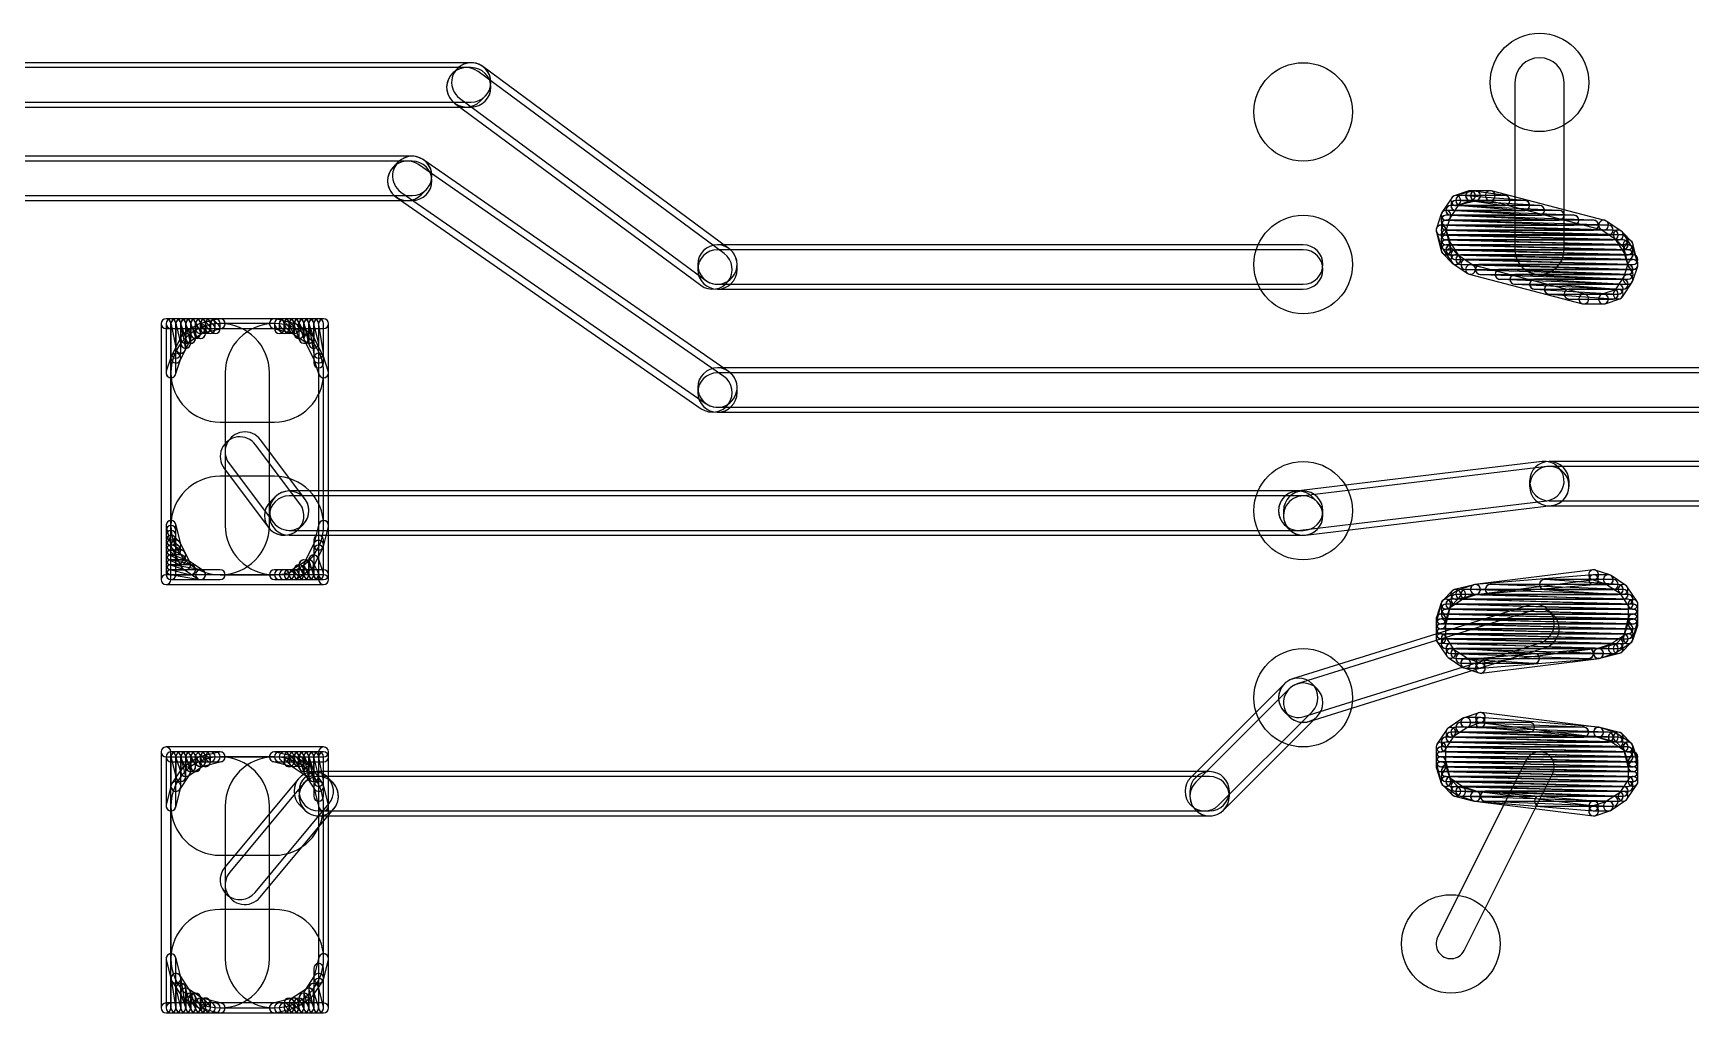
# Model space of a CAD drawing. Extents: x 2.7 to 76.1, y 3.1 to 47.6.
# Drawn here: x 18.06 to 26.61, y 31.92 to 36.97 of the extents above; entities that cross this region are included whole.
import ezdxf

# ---------------------------------------------------------------- set-up
doc = ezdxf.new("R2010")
doc.units = 0

msp = doc.modelspace()

# ---------------------------------------------------------------- linework, layer by layer
for points in [[(20.32, 36.8205), (14.605, 36.8205, 1), (14.605, 36.61725), (20.32, 36.61725, 1)], [(14.605, 36.59185), (20.32, 36.59185, 1), (20.32, 36.7951), (14.605, 36.7951, 1)], [(20.234145, 36.61178), (21.504145, 35.67198, 1), (21.62505, 35.835365), (20.35505, 36.775165, 1)], [(20.24814, 36.79073), (20.22274, 36.76533, 1), (20.366455, 36.621615), (20.391855, 36.647015, 1)], [(21.65045, 35.860765), (20.38045, 36.800565, 1), (20.259545, 36.63718), (21.529545, 35.69738, 1)], [(25.958825, 35.855275), (25.958825, 36.718875, 1), (25.704775, 36.718875), (25.704775, 35.855275, 1)], [(20.0152, 36.3379), (15.0876, 36.3379, 1), (15.0876, 36.13465), (20.0152, 36.13465, 1)], [(15.0876, 36.10925), (20.0152, 36.10925, 1), (20.0152, 36.3125), (15.0876, 36.3125, 1)], [(19.93188, 36.127365), (21.50668, 35.035165, 1), (21.622515, 35.20218), (20.047715, 36.29438, 1)], [(19.94334, 36.30813), (19.91794, 36.28273, 1), (20.061655, 36.139015), (20.087055, 36.164415, 1)], [(21.647915, 35.22758), (20.073115, 36.31978, 1), (19.95728, 36.152765), (21.53208, 35.060565, 1)], [(25.378845, 36.123375), (25.328045, 36.047175, 1), (25.37035, 36.01897), (25.42115, 36.09517, 1)], [(25.378845, 36.123375), (25.328045, 36.047175, 1), (25.37035, 36.01897), (25.42115, 36.09517, 1)], [(25.468155, 36.158795), (25.391955, 36.133395, 1), (25.40804, 36.08515), (25.48424, 36.11055, 1)], [(25.49543, 36.15934), (25.39383, 36.13394, 1), (25.406165, 36.084605), (25.507765, 36.110005, 1)], [(25.83329, 36.083855), (25.40149, 36.109255, 1), (25.398505, 36.05849), (25.830305, 36.03309, 1)], [(25.4, 36.05845), (25.7556, 36.05845, 1), (25.7556, 36.1093), (25.4, 36.1093, 1)], [(25.75755, 36.109225), (25.42735, 36.134625, 1), (25.423445, 36.08392), (25.753645, 36.05852, 1)], [(25.4254, 36.08385), (25.654, 36.08385, 1), (25.654, 36.1347), (25.4254, 36.1347, 1)], [(25.657595, 36.13444), (25.479795, 36.15984, 1), (25.4726, 36.109505), (25.6504, 36.084105, 1)], [(25.4762, 36.10925), (25.5016, 36.10925, 1), (25.5016, 36.1601), (25.4762, 36.1601, 1)], [(25.5778, 36.1601), (25.4762, 36.1601, 1), (25.4762, 36.10925), (25.5778, 36.10925, 1)], [(25.5778, 36.1601), (25.5016, 36.1601, 1), (25.5016, 36.10925), (25.5778, 36.10925, 1)], [(26.168415, 36.006875), (25.584215, 36.159275, 1), (25.57138, 36.11007), (26.15558, 35.95767, 1)], [(26.168415, 36.006875), (25.584215, 36.159275, 1), (25.57138, 36.11007), (26.15558, 35.95767, 1)], [(25.325075, 36.041115), (25.299675, 35.964915, 1), (25.34792, 35.94883), (25.37332, 36.02503, 1)], [(25.325075, 36.041115), (25.299675, 35.964915, 1), (25.34792, 35.94883), (25.37332, 36.02503, 1)], [(26.010575, 36.03308), (25.350175, 36.05848, 1), (25.34822, 36.007665), (26.00862, 35.982265, 1)], [(26.112045, 36.007685), (25.350045, 36.033085, 1), (25.34835, 35.98226), (26.11035, 35.95686, 1)], [(25.3492, 36.00765), (25.9334, 36.00765, 1), (25.9334, 36.0585), (25.3492, 36.0585, 1)], [(25.3492, 35.98225), (26.0096, 35.98225, 1), (26.0096, 36.0331), (25.3492, 36.0331, 1)], [(25.93455, 36.05847), (25.37575, 36.08387, 1), (25.373445, 36.033075), (25.932245, 36.007675, 1)], [(25.3746, 36.03305), (25.8318, 36.03305, 1), (25.8318, 36.0839), (25.3746, 36.0839, 1)], [(25.299675, 35.94883), (25.325075, 35.87263, 1), (25.37332, 35.888715), (25.34792, 35.964915, 1)], [(25.29913, 35.950705), (25.32453, 35.849105, 1), (25.373865, 35.86144), (25.348465, 35.96304, 1)], [(26.264305, 35.93149), (25.349905, 35.95689, 1), (25.34849, 35.906055), (26.26289, 35.880655, 1)], [(26.264305, 35.90609), (25.349905, 35.93149, 1), (25.34849, 35.880655), (26.26289, 35.855255, 1)], [(26.18817, 35.982285), (25.34997, 36.007685, 1), (25.348425, 35.95686), (26.186625, 35.93146, 1)], [(26.213545, 35.956885), (25.349945, 35.982285, 1), (25.34845, 35.93146), (26.21205, 35.90606, 1)], [(25.3492, 35.95685), (26.1112, 35.95685, 1), (26.1112, 36.0077), (25.3492, 36.0077, 1)], [(25.3492, 35.93145), (26.1874, 35.93145, 1), (26.1874, 35.9823), (25.3492, 35.9823, 1)], [(25.3492, 35.90605), (26.2128, 35.90605, 1), (26.2128, 35.9569), (25.3492, 35.9569, 1)], [(25.3492, 35.88065), (26.2636, 35.88065, 1), (26.2636, 35.9315), (25.3492, 35.9315, 1)], [(26.2523, 35.952625), (26.1761, 36.003425, 1), (26.147895, 35.96112), (26.224095, 35.91032, 1)], [(26.2523, 35.952625), (26.1761, 36.003425, 1), (26.147895, 35.96112), (26.224095, 35.91032, 1)], [(26.306975, 35.89865), (26.256175, 35.94945, 1), (26.22022, 35.913495), (26.27102, 35.862695, 1)], [(26.31015, 35.869375), (26.25935, 35.945575, 1), (26.217045, 35.91737), (26.267845, 35.84117, 1)], [(24.6126, 35.8807), (21.59, 35.8807, 1), (21.59, 35.67745), (24.6126, 35.67745, 1)], [(21.488375, 35.779075), (21.488375, 35.753675, 1), (21.691625, 35.753675), (21.691625, 35.779075, 1)], [(21.59, 35.65205), (24.6126, 35.65205, 1), (24.6126, 35.8553), (21.59, 35.8553, 1)], [(26.289685, 35.88069), (25.349885, 35.90609, 1), (25.34851, 35.855255), (26.28831, 35.829855, 1)], [(25.33122, 35.837295), (25.38202, 35.786495, 1), (25.417975, 35.82245), (25.367175, 35.87325, 1)], [(25.3492, 35.85525), (26.2636, 35.85525, 1), (26.2636, 35.9061), (25.3492, 35.9061, 1)], [(25.328045, 35.86657), (25.378845, 35.79037, 1), (25.42115, 35.818575), (25.37035, 35.894775, 1)], [(26.289, 35.8807), (25.3492, 35.8807, 1), (25.3492, 35.82985), (26.289, 35.82985, 1)], [(25.3492, 35.82985), (26.289, 35.82985, 1), (26.289, 35.8807), (25.3492, 35.8807, 1)], [(26.289705, 35.85529), (25.375305, 35.88069, 1), (25.37389, 35.829855), (26.28829, 35.804455, 1)], [(25.3746, 35.82985), (26.289, 35.82985, 1), (26.289, 35.8807), (25.3746, 35.8807, 1)], [(26.315105, 35.82989), (25.400705, 35.85529, 1), (25.39929, 35.804455), (26.31369, 35.779055, 1)], [(25.4, 35.80445), (26.289, 35.80445, 1), (26.289, 35.8553), (25.4, 35.8553, 1)], [(26.33852, 35.787115), (26.31312, 35.863315, 1), (26.264875, 35.84723), (26.290275, 35.77103, 1)], [(26.339065, 35.78524), (26.313665, 35.88684, 1), (26.26433, 35.874505), (26.28973, 35.772905, 1)], [(25.385895, 35.78332), (25.462095, 35.73252, 1), (25.4903, 35.774825), (25.4141, 35.825625, 1)], [(25.385895, 35.78332), (25.462095, 35.73252, 1), (25.4903, 35.774825), (25.4141, 35.825625, 1)], [(25.4254, 35.77905), (26.3144, 35.77905, 1), (26.3144, 35.8299), (25.4254, 35.8299, 1)], [(26.315125, 35.804485), (25.426125, 35.829885, 1), (25.42467, 35.77906), (26.31367, 35.75366, 1)], [(26.28977, 35.779085), (25.45157, 35.804485, 1), (25.450025, 35.75366), (26.288225, 35.72826, 1)], [(25.4508, 35.75365), (26.3144, 35.75365, 1), (26.3144, 35.8045), (25.4508, 35.8045, 1)], [(25.46978, 35.72907), (26.05398, 35.57667, 1), (26.066815, 35.625875), (25.482615, 35.778275, 1)], [(25.46978, 35.72907), (26.05398, 35.57667, 1), (26.066815, 35.625875), (25.482615, 35.778275, 1)], [(26.289845, 35.753685), (25.527845, 35.779085, 1), (25.52615, 35.72826), (26.28815, 35.70286, 1)], [(25.527, 35.72825), (26.289, 35.72825, 1), (26.289, 35.7791), (25.527, 35.7791, 1)], [(26.289975, 35.72828), (25.629575, 35.75368, 1), (25.62762, 35.702865), (26.28802, 35.677465, 1)], [(25.6286, 35.70285), (26.289, 35.70285, 1), (26.289, 35.7537), (25.6286, 35.7537, 1)], [(26.31312, 35.69483), (26.33852, 35.77103, 1), (26.290275, 35.787115), (26.264875, 35.710915, 1)], [(26.31312, 35.69483), (26.33852, 35.77103, 1), (26.290275, 35.787115), (26.264875, 35.710915, 1)], [(26.26475, 35.70287), (25.70595, 35.72827, 1), (25.703645, 35.677475), (26.262445, 35.652075, 1)], [(25.7048, 35.67745), (26.289, 35.67745, 1), (26.289, 35.7283), (25.7048, 35.7283, 1)], [(26.23969, 35.677455), (25.80789, 35.702855, 1), (25.804905, 35.65209), (26.236705, 35.62669, 1)], [(25.8064, 35.65205), (26.2636, 35.65205, 1), (26.2636, 35.7029), (25.8064, 35.7029, 1)], [(26.21475, 35.652025), (25.88455, 35.677425, 1), (25.880645, 35.62672), (26.210845, 35.60132, 1)], [(25.8826, 35.62665), (26.2382, 35.62665, 1), (26.2382, 35.6775), (25.8826, 35.6775, 1)], [(26.25935, 35.61257), (26.31015, 35.68877, 1), (26.267845, 35.716975), (26.217045, 35.640775, 1)], [(26.25935, 35.61257), (26.31015, 35.68877, 1), (26.267845, 35.716975), (26.217045, 35.640775, 1)], [(25.9842, 35.60125), (26.2128, 35.60125, 1), (26.2128, 35.6521), (25.9842, 35.6521, 1)], [(26.0604, 35.57585), (26.162, 35.57585, 1), (26.162, 35.6267), (26.0604, 35.6267, 1)], [(26.0604, 35.57585), (26.162, 35.57585, 1), (26.162, 35.6267), (26.0604, 35.6267, 1)], [(26.17004, 35.57715), (26.24624, 35.60255, 1), (26.230155, 35.650795), (26.153955, 35.625395, 1)], [(26.17004, 35.57715), (26.24624, 35.60255, 1), (26.230155, 35.650795), (26.153955, 35.625395, 1)], [(19.558, 35.4997), (18.7452, 35.4997, 1), (18.7452, 35.44885), (19.558, 35.44885, 1)], [(18.719775, 35.474275), (18.719775, 34.153475, 1), (18.770625, 34.153475), (18.770625, 35.474275, 1)], [(19.0246, 35.4997), (18.7706, 35.4997, 1), (18.7706, 35.44885), (19.0246, 35.44885, 1)], [(18.745175, 35.474275), (18.745175, 35.220275, 1), (18.796025, 35.220275), (18.796025, 35.474275, 1)], [(18.771065, 35.469285), (18.796465, 35.342285, 1), (18.84633, 35.35226), (18.82093, 35.47926, 1)], [(18.821425, 35.321875), (18.821425, 35.474275, 1), (18.770575, 35.474275), (18.770575, 35.321875, 1)], [(18.79673, 35.468105), (18.82213, 35.366505, 1), (18.871465, 35.37884), (18.846065, 35.48044, 1)], [(18.846825, 35.347275), (18.846825, 35.474275, 1), (18.795975, 35.474275), (18.795975, 35.347275, 1)], [(18.822675, 35.46623), (18.848075, 35.39003, 1), (18.89632, 35.406115), (18.87092, 35.482315, 1)], [(18.872225, 35.372675), (18.872225, 35.474275, 1), (18.821375, 35.474275), (18.821375, 35.372675, 1)], [(18.849455, 35.4629), (18.874855, 35.4121, 1), (18.92034, 35.434845), (18.89494, 35.485645, 1)], [(18.897625, 35.398075), (18.897625, 35.474275, 1), (18.846775, 35.474275), (18.846775, 35.398075, 1)], [(18.874855, 35.4629), (18.900255, 35.4121, 1), (18.94574, 35.434845), (18.92034, 35.485645, 1)], [(18.923025, 35.423475), (18.923025, 35.474275, 1), (18.872175, 35.474275), (18.872175, 35.423475, 1)], [(18.929165, 35.424205), (19.030765, 35.449605, 1), (19.01843, 35.49894), (18.91683, 35.47354, 1)], [(18.90502, 35.456295), (18.93042, 35.430895, 1), (18.966375, 35.46685), (18.940975, 35.49225, 1)], [(18.948425, 35.423475), (18.948425, 35.474275, 1), (18.897575, 35.474275), (18.897575, 35.423475, 1)], [(18.93042, 35.456295), (18.95582, 35.430895, 1), (18.991775, 35.46685), (18.966375, 35.49225, 1)], [(18.973825, 35.448875), (18.973825, 35.474275, 1), (18.922975, 35.474275), (18.922975, 35.448875, 1)], [(18.95582, 35.456295), (18.98122, 35.430895, 1), (19.017175, 35.46685), (18.991775, 35.49225, 1)], [(18.999225, 35.448875), (18.999225, 35.474275, 1), (18.948375, 35.474275), (18.948375, 35.448875, 1)], [(19.024625, 35.448875), (19.024625, 35.474275, 1), (18.973775, 35.474275), (18.973775, 35.448875, 1)], [(18.973775, 35.474275), (18.973775, 35.448875, 1), (19.024625, 35.448875), (19.024625, 35.474275, 1)], [(19.024625, 35.448875), (19.024625, 35.474275, 1), (18.973775, 35.474275), (18.973775, 35.448875, 1)], [(19.29783, 35.449605), (19.39943, 35.424205, 1), (19.411765, 35.47354), (19.310165, 35.49894, 1)], [(19.558, 35.4997), (19.304, 35.4997, 1), (19.304, 35.44885), (19.558, 35.44885, 1)], [(19.31142, 35.456295), (19.33682, 35.430895, 1), (19.372775, 35.46685), (19.347375, 35.49225, 1)], [(19.354825, 35.448875), (19.354825, 35.474275, 1), (19.303975, 35.474275), (19.303975, 35.448875, 1)], [(19.33682, 35.456295), (19.36222, 35.430895, 1), (19.398175, 35.46685), (19.372775, 35.49225, 1)], [(19.380225, 35.448875), (19.380225, 35.474275, 1), (19.329375, 35.474275), (19.329375, 35.448875, 1)], [(19.36222, 35.456295), (19.38762, 35.430895, 1), (19.423575, 35.46685), (19.398175, 35.49225, 1)], [(19.405625, 35.448875), (19.405625, 35.474275, 1), (19.354775, 35.474275), (19.354775, 35.448875, 1)], [(19.382855, 35.4629), (19.408255, 35.4121, 1), (19.45374, 35.434845), (19.42834, 35.485645, 1)], [(19.431025, 35.448875), (19.431025, 35.474275, 1), (19.380175, 35.474275), (19.380175, 35.448875, 1)], [(19.406875, 35.46623), (19.432275, 35.39003, 1), (19.48052, 35.406115), (19.45512, 35.482315, 1)], [(19.456425, 35.423475), (19.456425, 35.474275, 1), (19.405575, 35.474275), (19.405575, 35.423475, 1)], [(19.432275, 35.46623), (19.457675, 35.39003, 1), (19.50592, 35.406115), (19.48052, 35.482315, 1)], [(19.481825, 35.398075), (19.481825, 35.474275, 1), (19.430975, 35.474275), (19.430975, 35.398075, 1)], [(19.45713, 35.468105), (19.48253, 35.366505, 1), (19.531865, 35.37884), (19.506465, 35.48044, 1)], [(19.507225, 35.398075), (19.507225, 35.474275, 1), (19.456375, 35.474275), (19.456375, 35.398075, 1)], [(19.48212, 35.470095), (19.50752, 35.317695, 1), (19.557675, 35.32605), (19.532275, 35.47845, 1)], [(19.532625, 35.372675), (19.532625, 35.474275, 1), (19.481775, 35.474275), (19.481775, 35.372675, 1)], [(19.558025, 35.321875), (19.558025, 35.474275, 1), (19.507175, 35.474275), (19.507175, 35.321875, 1)], [(19.507175, 35.474275), (19.507175, 35.271075, 1), (19.558025, 35.271075), (19.558025, 35.474275, 1)], [(19.558025, 35.271075), (19.558025, 35.474275, 1), (19.507175, 35.474275), (19.507175, 35.271075, 1)], [(19.583425, 35.220275), (19.583425, 35.474275, 1), (19.532575, 35.474275), (19.532575, 35.220275, 1)], [(19.583425, 34.153475), (19.583425, 35.474275, 1), (19.532575, 35.474275), (19.532575, 34.153475, 1)], [(18.81874, 35.2851), (18.86954, 35.3867, 1), (18.824055, 35.409445), (18.773255, 35.307845, 1)], [(19.304, 35.4743), (19.0246, 35.4743, 1), (19.0246, 34.96625), (19.304, 34.96625, 1)], [(18.770575, 35.220275), (18.770575, 34.432875, 1), (19.278625, 34.432875), (19.278625, 35.220275, 1)], [(18.8609, 35.37692), (18.9371, 35.42772, 1), (18.908895, 35.470025), (18.832695, 35.419225, 1)], [(19.558025, 34.432875), (19.558025, 35.220275, 1), (19.049975, 35.220275), (19.049975, 34.432875, 1)], [(19.391495, 35.42772), (19.467695, 35.37692, 1), (19.4959, 35.419225), (19.4197, 35.470025, 1)], [(19.459055, 35.3867), (19.509855, 35.2851, 1), (19.55534, 35.307845), (19.50454, 35.409445, 1)], [(18.79472, 35.21223), (18.82012, 35.28843, 1), (18.771875, 35.304515), (18.746475, 35.228315, 1)], [(19.508475, 35.28843), (19.533875, 35.21223, 1), (19.58212, 35.228315), (19.55672, 35.304515, 1)], [(33.3502, 35.2457), (21.59, 35.2457, 1), (21.59, 35.04245), (33.3502, 35.04245, 1)], [(21.488375, 35.144075), (21.488375, 35.118675, 1), (21.691625, 35.118675), (21.691625, 35.144075, 1)], [(21.59, 35.01705), (33.3502, 35.01705, 1), (33.3502, 35.2203), (21.59, 35.2203, 1)], [(19.4615, 34.57005), (19.2329, 34.87485, 1), (19.0703, 34.7529), (19.2989, 34.4481, 1)], [(19.0449, 34.7275), (19.2735, 34.4227, 1), (19.4361, 34.54465), (19.2075, 34.84945, 1)], [(25.84509, 34.762375), (24.57509, 34.609975, 1), (24.599305, 34.40817), (25.869305, 34.56057, 1)], [(24.624705, 34.38277), (25.894705, 34.53517, 1), (25.87049, 34.736975), (24.60049, 34.584575, 1)], [(31.75, 34.7631), (25.8826, 34.7631, 1), (25.8826, 34.55985), (31.75, 34.55985, 1)], [(25.780975, 34.661475), (25.780975, 34.636075, 1), (25.984225, 34.636075), (25.984225, 34.661475, 1)], [(25.8826, 34.53445), (31.75, 34.53445, 1), (31.75, 34.7377), (25.8826, 34.7377, 1)], [(19.0246, 34.17885), (19.304, 34.17885, 1), (19.304, 34.6869), (19.0246, 34.6869, 1)], [(19.426655, 34.411815), (19.452055, 34.437215, 1), (19.30834, 34.58093), (19.28294, 34.55553, 1)], [(24.6126, 34.6107), (19.3802, 34.6107, 1), (19.3802, 34.40745), (24.6126, 34.40745, 1)], [(19.3802, 34.38205), (24.6126, 34.38205, 1), (24.6126, 34.5853), (19.3802, 34.5853, 1)], [(24.51534, 34.437215), (24.54074, 34.411815, 1), (24.684455, 34.55553), (24.659055, 34.58093, 1)], [(24.714225, 34.483675), (24.714225, 34.509075, 1), (24.510975, 34.509075), (24.510975, 34.483675, 1)], [(18.820665, 34.33744), (18.795265, 34.43904, 1), (18.74593, 34.426705), (18.77133, 34.325105, 1)], [(18.745175, 34.432875), (18.745175, 34.178875, 1), (18.796025, 34.178875), (18.796025, 34.432875, 1)], [(18.796025, 34.382075), (18.796025, 34.407475, 1), (18.745175, 34.407475), (18.745175, 34.382075, 1)], [(18.796025, 34.356675), (18.796025, 34.382075, 1), (18.745175, 34.382075), (18.745175, 34.356675, 1)], [(19.53333, 34.43904), (19.50793, 34.33744, 1), (19.557265, 34.325105), (19.582665, 34.426705, 1)], [(19.583425, 34.178875), (19.583425, 34.432875, 1), (19.532575, 34.432875), (19.532575, 34.178875, 1)], [(18.83277, 34.303215), (18.78197, 34.328615, 1), (18.759225, 34.28313), (18.810025, 34.25773, 1)], [(18.83277, 34.277815), (18.78197, 34.303215, 1), (18.759225, 34.25773), (18.810025, 34.23233, 1)], [(18.813975, 34.34925), (18.788575, 34.37465, 1), (18.75262, 34.338695), (18.77802, 34.313295, 1)], [(18.813975, 34.32385), (18.788575, 34.34925, 1), (18.75262, 34.313295), (18.77802, 34.287895, 1)], [(18.7706, 34.30585), (18.796, 34.30585, 1), (18.796, 34.3567), (18.7706, 34.3567, 1)], [(18.7706, 34.28045), (18.796, 34.28045, 1), (18.796, 34.3313), (18.7706, 34.3313, 1)], [(18.7706, 34.25505), (18.8214, 34.25505, 1), (18.8214, 34.3059), (18.7706, 34.3059, 1)], [(18.86954, 34.241045), (18.81874, 34.342645, 1), (18.773255, 34.3199), (18.824055, 34.2183, 1)], [(19.509855, 34.342645), (19.459055, 34.241045, 1), (19.50454, 34.2183), (19.55534, 34.3199, 1)], [(19.558025, 34.178875), (19.558025, 34.356675, 1), (19.507175, 34.356675), (19.507175, 34.178875, 1)], [(19.558025, 34.178875), (19.558025, 34.305875, 1), (19.507175, 34.305875), (19.507175, 34.178875, 1)], [(19.507175, 34.305875), (19.507175, 34.178875, 1), (19.558025, 34.178875), (19.558025, 34.305875, 1)], [(18.85484, 34.253795), (18.77864, 34.279195, 1), (18.762555, 34.23095), (18.838755, 34.20555, 1)], [(18.878365, 34.22894), (18.776765, 34.25434, 1), (18.76443, 34.205005), (18.86603, 34.179605, 1)], [(18.927175, 34.20395), (18.774775, 34.22935, 1), (18.76642, 34.179195), (18.91882, 34.153795, 1)], [(18.7706, 34.22965), (18.8214, 34.22965, 1), (18.8214, 34.2805), (18.7706, 34.2805, 1)], [(18.7706, 34.20425), (18.8468, 34.20425, 1), (18.8468, 34.2551), (18.7706, 34.2551, 1)], [(18.7706, 34.17885), (18.8722, 34.17885, 1), (18.8722, 34.2297), (18.7706, 34.2297, 1)], [(18.9371, 34.200025), (18.8609, 34.250825, 1), (18.832695, 34.20852), (18.908895, 34.15772, 1)], [(19.467695, 34.250825), (19.391495, 34.200025, 1), (19.4197, 34.15772), (19.4959, 34.20852, 1)], [(19.41302, 34.186295), (19.43842, 34.160895, 1), (19.474375, 34.19685), (19.448975, 34.22225, 1)], [(19.456425, 34.178875), (19.456425, 34.204275, 1), (19.405575, 34.204275), (19.405575, 34.178875, 1)], [(19.433655, 34.2183), (19.459055, 34.1675, 1), (19.50454, 34.190245), (19.47914, 34.241045, 1)], [(19.481825, 34.178875), (19.481825, 34.229675, 1), (19.430975, 34.229675), (19.430975, 34.178875, 1)], [(19.459055, 34.2183), (19.484455, 34.1675, 1), (19.52994, 34.190245), (19.50454, 34.241045, 1)], [(19.507225, 34.178875), (19.507225, 34.229675, 1), (19.456375, 34.229675), (19.456375, 34.178875, 1)], [(19.483075, 34.24703), (19.508475, 34.17083, 1), (19.55672, 34.186915), (19.53132, 34.263115, 1)], [(19.532625, 34.178875), (19.532625, 34.255075, 1), (19.481775, 34.255075), (19.481775, 34.178875, 1)], [(18.7452, 34.12805), (19.558, 34.12805, 1), (19.558, 34.1789), (18.7452, 34.1789, 1)], [(18.7706, 34.15345), (18.923, 34.15345, 1), (18.923, 34.2043), (18.7706, 34.2043, 1)], [(18.7706, 34.15345), (19.0246, 34.15345, 1), (19.0246, 34.2043), (18.7706, 34.2043, 1)], [(19.0246, 34.2043), (18.923, 34.2043, 1), (18.923, 34.15345), (19.0246, 34.15345, 1)], [(19.4056, 34.2043), (19.304, 34.2043, 1), (19.304, 34.15345), (19.4056, 34.15345, 1)], [(19.304, 34.15345), (19.558, 34.15345, 1), (19.558, 34.2043), (19.304, 34.2043, 1)], [(19.3294, 34.15345), (19.3548, 34.15345, 1), (19.3548, 34.2043), (19.3294, 34.2043, 1)], [(19.3548, 34.15345), (19.3802, 34.15345, 1), (19.3802, 34.2043), (19.3548, 34.2043, 1)], [(19.3802, 34.15345), (19.4056, 34.15345, 1), (19.4056, 34.2043), (19.3802, 34.2043, 1)], [(19.4056, 34.15345), (19.431, 34.15345, 1), (19.431, 34.2043), (19.4056, 34.2043, 1)], [(26.109085, 34.17881), (25.499485, 34.12801, 1), (25.50371, 34.077335), (26.11331, 34.128135, 1)], [(26.108045, 34.2041), (25.498445, 34.1279, 1), (25.50475, 34.077445), (26.11435, 34.153645, 1)], [(26.23989, 34.12804), (25.85889, 34.15344, 1), (25.855505, 34.102705), (26.236505, 34.077305, 1)], [(25.8572, 34.10265), (26.2128, 34.10265, 1), (26.2128, 34.1535), (25.8572, 34.1535, 1)], [(26.19544, 34.177595), (26.11924, 34.202995, 1), (26.103155, 34.15475), (26.179355, 34.12935, 1)], [(26.1874, 34.1789), (26.1112, 34.1789, 1), (26.1112, 34.12805), (26.1874, 34.12805, 1)], [(26.2777, 34.123825), (26.2015, 34.174625, 1), (26.173295, 34.13232), (26.249495, 34.08152, 1)], [(26.2777, 34.123825), (26.2015, 34.174625, 1), (26.173295, 34.13232), (26.249495, 34.08152, 1)], [(25.325075, 34.034515), (25.299675, 33.958315, 1), (25.34792, 33.94223), (25.37332, 34.01843, 1)], [(25.32453, 34.03264), (25.29913, 33.93104, 1), (25.348465, 33.918705), (25.373865, 34.020305, 1)], [(25.38202, 34.09525), (25.33122, 34.04445, 1), (25.367175, 34.008495), (25.417975, 34.059295, 1)], [(25.411295, 34.098425), (25.335095, 34.047625, 1), (25.3633, 34.00532), (25.4395, 34.05612, 1)], [(26.315085, 34.02649), (25.375285, 34.05189, 1), (25.37391, 34.001055), (26.31371, 33.975655, 1)], [(25.3746, 34.00105), (26.289, 34.00105, 1), (26.289, 34.0519), (25.3746, 34.0519, 1)], [(25.49543, 34.12734), (25.39383, 34.10194, 1), (25.406165, 34.052605), (25.507765, 34.078005, 1)], [(25.4, 34.02645), (26.289, 34.02645, 1), (26.289, 34.0773), (25.4, 34.0773, 1)], [(26.289725, 34.051885), (25.400725, 34.077285, 1), (25.39927, 34.02646), (26.28827, 34.00106, 1)], [(25.493555, 34.126795), (25.417355, 34.101395, 1), (25.43344, 34.05315), (25.50964, 34.07855, 1)], [(26.28977, 34.077285), (25.45157, 34.102685, 1), (25.450025, 34.05186), (26.288225, 34.02646, 1)], [(25.4508, 34.05185), (26.2636, 34.05185, 1), (26.2636, 34.1027), (25.4508, 34.1027, 1)], [(26.26454, 34.10268), (25.57874, 34.12808, 1), (25.576855, 34.077265), (26.262655, 34.051865, 1)], [(25.5778, 34.07725), (26.2382, 34.07725, 1), (26.2382, 34.1281), (25.5778, 34.1281, 1)], [(26.33555, 34.040575), (26.28475, 34.116775, 1), (26.242445, 34.08857), (26.293245, 34.01237, 1)], [(26.33555, 34.040575), (26.28475, 34.116775, 1), (26.242445, 34.08857), (26.293245, 34.01237, 1)], [(26.339825, 33.950275), (26.339825, 34.026475, 1), (26.288975, 34.026475), (26.288975, 33.950275, 1)], [(26.339825, 33.924875), (26.339825, 34.026475, 1), (26.288975, 34.026475), (26.288975, 33.924875, 1)], [(25.776085, 34.02187), (24.556885, 33.64087, 1), (24.61751, 33.446875), (25.83671, 33.827875, 1)], [(24.64291, 33.421475), (25.86211, 33.802475, 1), (25.801485, 33.99647), (24.582285, 33.61547, 1)], [(26.31505, 33.95029), (25.32445, 33.97569, 1), (25.323145, 33.924855), (26.313745, 33.899455, 1)], [(25.3238, 33.92485), (26.3144, 33.92485, 1), (26.3144, 33.9757), (25.3238, 33.9757, 1)], [(25.298375, 33.950275), (25.298375, 33.848675, 1), (25.349225, 33.848675), (25.349225, 33.950275, 1)], [(26.315065, 34.00109), (25.349865, 34.02649, 1), (25.34853, 33.975655), (26.31373, 33.950255, 1)], [(26.315065, 33.97569), (25.349865, 34.00109, 1), (25.34853, 33.950255), (26.31373, 33.924855, 1)], [(25.3492, 33.97565), (26.3144, 33.97565, 1), (26.3144, 34.0265), (25.3492, 34.0265, 1)], [(25.3492, 33.95025), (26.3144, 33.95025, 1), (26.3144, 34.0011), (25.3492, 34.0011, 1)], [(26.3144, 34.0011), (25.3492, 34.0011, 1), (25.3492, 33.95025), (26.3144, 33.95025, 1)], [(25.3492, 33.95025), (26.3144, 33.95025, 1), (26.3144, 34.0011), (25.3492, 34.0011, 1)], [(26.313665, 33.842505), (26.339065, 33.944105, 1), (26.28973, 33.95644), (26.26433, 33.85484, 1)], [(26.289665, 33.92489), (25.324465, 33.95029, 1), (25.32313, 33.899455), (26.28833, 33.874055, 1)], [(26.289665, 33.89949), (25.324465, 33.92489, 1), (25.32313, 33.874055), (26.28833, 33.848655, 1)], [(26.264285, 33.87409), (25.324485, 33.89949, 1), (25.32311, 33.848655), (26.26291, 33.823255, 1)], [(25.3238, 33.89945), (26.3144, 33.89945, 1), (26.3144, 33.9503), (25.3238, 33.9503, 1)], [(25.298375, 33.924875), (25.298375, 33.848675, 1), (25.349225, 33.848675), (25.349225, 33.924875, 1)], [(25.3238, 33.87405), (26.289, 33.87405, 1), (26.289, 33.9249), (25.3238, 33.9249, 1)], [(25.3238, 33.84865), (26.289, 33.84865, 1), (26.289, 33.8995), (25.3238, 33.8995, 1)], [(25.302645, 33.83457), (25.353445, 33.75837, 1), (25.39575, 33.786575), (25.34495, 33.862775, 1)], [(25.302645, 33.83457), (25.353445, 33.75837, 1), (25.39575, 33.786575), (25.34495, 33.862775, 1)], [(25.3492, 33.82325), (26.2636, 33.82325, 1), (26.2636, 33.8741), (25.3492, 33.8741, 1)], [(26.238925, 33.848685), (25.349925, 33.874085, 1), (25.34847, 33.82326), (26.23747, 33.79786, 1)], [(26.2269, 33.77672), (26.3031, 33.82752, 1), (26.274895, 33.869825), (26.198695, 33.819025, 1)], [(26.256175, 33.779895), (26.306975, 33.830695, 1), (26.27102, 33.86665), (26.22022, 33.81585, 1)], [(26.31312, 33.84063), (26.33852, 33.91683, 1), (26.290275, 33.932915), (26.264875, 33.856715, 1)], [(26.213545, 33.823285), (25.349945, 33.848685, 1), (25.34845, 33.79786), (26.21205, 33.77246, 1)], [(25.3492, 33.79785), (26.2382, 33.79785, 1), (26.2382, 33.8487), (25.3492, 33.8487, 1)], [(26.086705, 33.79788), (25.375505, 33.82328, 1), (25.37369, 33.772465), (26.08489, 33.747065, 1)], [(25.3746, 33.77245), (26.2128, 33.77245, 1), (26.2128, 33.8233), (25.3746, 33.8233, 1)], [(25.360495, 33.75132), (25.436695, 33.70052, 1), (25.4649, 33.742825), (25.3887, 33.793625, 1)], [(25.360495, 33.75132), (25.436695, 33.70052, 1), (25.4649, 33.742825), (25.3887, 33.793625, 1)], [(25.807985, 33.77245), (25.401585, 33.79785, 1), (25.39841, 33.747095), (25.80481, 33.721695, 1)], [(25.4, 33.74705), (26.0858, 33.74705, 1), (26.0858, 33.7979), (25.4, 33.7979, 1)], [(25.52911, 33.696335), (26.13871, 33.747135, 1), (26.134485, 33.79781), (25.524885, 33.74701, 1)], [(25.53015, 33.671045), (26.13975, 33.747245, 1), (26.133445, 33.7977), (25.523845, 33.7215, 1)], [(26.14464, 33.74835), (26.22084, 33.77375, 1), (26.204755, 33.821995), (26.128555, 33.796595, 1)], [(26.142765, 33.747805), (26.244365, 33.773205, 1), (26.23203, 33.82254), (26.13043, 33.79714, 1)], [(25.4254, 33.72165), (25.8064, 33.72165, 1), (25.8064, 33.7725), (25.4254, 33.7725, 1)], [(25.442755, 33.69755), (25.518955, 33.67215, 1), (25.53504, 33.720395), (25.45884, 33.745795, 1)], [(25.4508, 33.69625), (25.527, 33.69625, 1), (25.527, 33.7471), (25.4508, 33.7471, 1)], [(24.51534, 33.61573), (24.03274, 33.13313, 1), (24.176455, 32.989415), (24.659055, 33.472015, 1)], [(24.201855, 32.964015), (24.684455, 33.446615, 1), (24.54074, 33.59033), (24.05814, 33.10773, 1)], [(24.684455, 33.59033), (24.659055, 33.61573, 1), (24.51534, 33.472015), (24.54074, 33.446615, 1)], [(24.51534, 33.472015), (24.54074, 33.446615, 1), (24.684455, 33.59033), (24.659055, 33.61573, 1)], [(25.518955, 33.466395), (25.442755, 33.440995, 1), (25.45884, 33.39275), (25.53504, 33.41815, 1)], [(26.13975, 33.3913), (25.53015, 33.4675, 1), (25.523845, 33.417045), (26.133445, 33.340845, 1)], [(25.353445, 33.380175), (25.302645, 33.303975, 1), (25.34495, 33.27577), (25.39575, 33.35197, 1)], [(25.353445, 33.380175), (25.302645, 33.303975, 1), (25.34495, 33.27577), (25.39575, 33.35197, 1)], [(26.238945, 33.340685), (25.375345, 33.366085, 1), (25.37385, 33.31526), (26.23745, 33.28986, 1)], [(25.436695, 33.438025), (25.360495, 33.387225, 1), (25.3887, 33.34492), (25.4649, 33.39572, 1)], [(25.436695, 33.438025), (25.360495, 33.387225, 1), (25.3887, 33.34492), (25.4649, 33.39572, 1)], [(25.3746, 33.31525), (26.1874, 33.31525, 1), (26.1874, 33.3661), (25.3746, 33.3661, 1)], [(26.188215, 33.366085), (25.400815, 33.391485, 1), (25.39918, 33.34066), (26.18658, 33.31526, 1)], [(25.4, 33.34065), (26.0604, 33.34065, 1), (26.0604, 33.3915), (25.4, 33.3915, 1)], [(25.4254, 33.36605), (25.781, 33.36605, 1), (25.781, 33.4169), (25.4254, 33.4169, 1)], [(26.061415, 33.391475), (25.426415, 33.416875, 1), (25.42438, 33.36607), (26.05938, 33.34067, 1)], [(25.527, 33.4423), (25.4508, 33.4423, 1), (25.4508, 33.39145), (25.527, 33.39145, 1)], [(26.13871, 33.39141), (25.52911, 33.44221, 1), (25.524885, 33.391535), (26.134485, 33.340735, 1)], [(26.22084, 33.364795), (26.14464, 33.390195, 1), (26.128555, 33.34195), (26.204755, 33.31655, 1)], [(26.244365, 33.36534), (26.142765, 33.39074, 1), (26.13043, 33.341405), (26.23203, 33.316005, 1)], [(26.3031, 33.311025), (26.2269, 33.361825, 1), (26.198695, 33.31952), (26.274895, 33.26872, 1)], [(26.306975, 33.30785), (26.256175, 33.35865, 1), (26.22022, 33.322695), (26.27102, 33.271895, 1)], [(19.558, 33.2899), (18.7452, 33.2899, 1), (18.7452, 33.23905), (19.558, 33.23905, 1)], [(18.719775, 33.264475), (18.719775, 31.943675, 1), (18.770625, 31.943675), (18.770625, 33.264475, 1)], [(19.583425, 31.943675), (19.583425, 33.264475, 1), (19.532575, 33.264475), (19.532575, 31.943675, 1)], [(26.289665, 33.26449), (25.324465, 33.28989, 1), (25.32313, 33.239055), (26.28833, 33.213655, 1)], [(25.298375, 33.289875), (25.298375, 33.213675, 1), (25.349225, 33.213675), (25.349225, 33.289875, 1)], [(25.298375, 33.289875), (25.298375, 33.188275, 1), (25.349225, 33.188275), (25.349225, 33.289875, 1)], [(25.3238, 33.23905), (26.289, 33.23905, 1), (26.289, 33.2899), (25.3238, 33.2899, 1)], [(26.264305, 33.31529), (25.349905, 33.34069, 1), (25.34849, 33.289855), (26.26289, 33.264455, 1)], [(26.289685, 33.28989), (25.349885, 33.31529, 1), (25.34851, 33.264455), (26.28831, 33.239055, 1)], [(25.3492, 33.28985), (26.2382, 33.28985, 1), (26.2382, 33.3407), (25.3492, 33.3407, 1)], [(25.3492, 33.26445), (26.2636, 33.26445, 1), (26.2636, 33.3153), (25.3492, 33.3153, 1)], [(26.33852, 33.221715), (26.31312, 33.297915, 1), (26.264875, 33.28183), (26.290275, 33.20563, 1)], [(26.339065, 33.19444), (26.313665, 33.29604, 1), (26.26433, 33.283705), (26.28973, 33.182105, 1)], [(19.0246, 33.2645), (18.7706, 33.2645, 1), (18.7706, 33.21365), (19.0246, 33.21365, 1)], [(18.745175, 33.239075), (18.745175, 32.985075, 1), (18.796025, 32.985075), (18.796025, 33.239075, 1)], [(18.77133, 33.232905), (18.79673, 33.131305, 1), (18.846065, 33.14364), (18.820665, 33.24524, 1)], [(18.821425, 33.086675), (18.821425, 33.239075, 1), (18.770575, 33.239075), (18.770575, 33.086675, 1)], [(19.304, 33.2391), (19.0246, 33.2391, 1), (19.0246, 32.73105), (19.304, 32.73105, 1)], [(18.770575, 32.985075), (18.770575, 32.197675, 1), (19.278625, 32.197675), (19.278625, 32.985075, 1)], [(18.81715, 33.07257), (18.86795, 33.14877, 1), (18.825645, 33.176975), (18.774845, 33.100775, 1)], [(18.797275, 33.23103), (18.822675, 33.15483, 1), (18.87092, 33.170915), (18.84552, 33.247115, 1)], [(18.846825, 33.137475), (18.846825, 33.239075, 1), (18.795975, 33.239075), (18.795975, 33.137475, 1)], [(18.824055, 33.2277), (18.849455, 33.1769, 1), (18.89494, 33.199645), (18.86954, 33.250445, 1)], [(18.872225, 33.162875), (18.872225, 33.239075, 1), (18.821375, 33.239075), (18.821375, 33.162875, 1)], [(18.8609, 33.14172), (18.9371, 33.19252, 1), (18.908895, 33.234825), (18.832695, 33.184025, 1)], [(18.849455, 33.2277), (18.874855, 33.1769, 1), (18.92034, 33.199645), (18.89494, 33.250445, 1)], [(18.897625, 33.188275), (18.897625, 33.239075, 1), (18.846775, 33.239075), (18.846775, 33.188275, 1)], [(18.87962, 33.221095), (18.90502, 33.195695, 1), (18.940975, 33.23165), (18.915575, 33.25705, 1)], [(18.923025, 33.188275), (18.923025, 33.239075, 1), (18.872175, 33.239075), (18.872175, 33.188275, 1)], [(18.929165, 33.189005), (19.030765, 33.214405, 1), (19.01843, 33.26374), (18.91683, 33.23834, 1)], [(18.90502, 33.221095), (18.93042, 33.195695, 1), (18.966375, 33.23165), (18.940975, 33.25705, 1)], [(18.948425, 33.213675), (18.948425, 33.239075, 1), (18.897575, 33.239075), (18.897575, 33.213675, 1)], [(18.973825, 33.213675), (18.973825, 33.239075, 1), (18.922975, 33.239075), (18.922975, 33.213675, 1)], [(18.9484, 33.21365), (18.9738, 33.21365, 1), (18.9738, 33.2645), (18.9484, 33.2645, 1)], [(18.9738, 33.21365), (18.9992, 33.21365, 1), (18.9992, 33.2645), (18.9738, 33.2645, 1)], [(19.558025, 32.197675), (19.558025, 32.985075, 1), (19.049975, 32.985075), (19.049975, 32.197675, 1)], [(19.29783, 33.214405), (19.39943, 33.189005, 1), (19.411765, 33.23834), (19.310165, 33.26374, 1)], [(19.558, 33.2645), (19.304, 33.2645, 1), (19.304, 33.21365), (19.558, 33.21365, 1)], [(19.3294, 33.21365), (19.3548, 33.21365, 1), (19.3548, 33.2645), (19.3294, 33.2645, 1)], [(19.33682, 33.221095), (19.36222, 33.195695, 1), (19.398175, 33.23165), (19.372775, 33.25705, 1)], [(19.36222, 33.221095), (19.38762, 33.195695, 1), (19.423575, 33.23165), (19.398175, 33.25705, 1)], [(19.405625, 33.213675), (19.405625, 33.239075, 1), (19.354775, 33.239075), (19.354775, 33.213675, 1)], [(19.38762, 33.221095), (19.41302, 33.195695, 1), (19.448975, 33.23165), (19.423575, 33.25705, 1)], [(19.431025, 33.213675), (19.431025, 33.239075, 1), (19.380175, 33.239075), (19.380175, 33.213675, 1)], [(19.391495, 33.19252), (19.467695, 33.14172, 1), (19.4959, 33.184025), (19.4197, 33.234825, 1)], [(19.408255, 33.2277), (19.433655, 33.1769, 1), (19.47914, 33.199645), (19.45374, 33.250445, 1)], [(19.456425, 33.213675), (19.456425, 33.239075, 1), (19.405575, 33.239075), (19.405575, 33.213675, 1)], [(19.432275, 33.23103), (19.457675, 33.15483, 1), (19.50592, 33.170915), (19.48052, 33.247115, 1)], [(19.481825, 33.188275), (19.481825, 33.239075, 1), (19.430975, 33.239075), (19.430975, 33.188275, 1)], [(19.45713, 33.232905), (19.48253, 33.131305, 1), (19.531865, 33.14364), (19.506465, 33.24524, 1)], [(19.507225, 33.162875), (19.507225, 33.239075, 1), (19.456375, 33.239075), (19.456375, 33.162875, 1)], [(19.460645, 33.14877), (19.511445, 33.07257, 1), (19.55375, 33.100775), (19.50295, 33.176975, 1)], [(19.482265, 33.234085), (19.507665, 33.107085, 1), (19.55753, 33.11706), (19.53213, 33.24406, 1)], [(19.532625, 33.137475), (19.532625, 33.239075, 1), (19.481775, 33.239075), (19.481775, 33.137475, 1)], [(19.558025, 33.112075), (19.558025, 33.239075, 1), (19.507175, 33.239075), (19.507175, 33.112075, 1)], [(19.507175, 33.239075), (19.507175, 33.035875, 1), (19.558025, 33.035875), (19.558025, 33.239075, 1)], [(19.558025, 33.035875), (19.558025, 33.239075, 1), (19.507175, 33.239075), (19.507175, 33.035875, 1)], [(19.583425, 32.985075), (19.583425, 33.239075, 1), (19.532575, 33.239075), (19.532575, 32.985075, 1)], [(25.299675, 33.18023), (25.325075, 33.10403, 1), (25.37332, 33.120115), (25.34792, 33.196315, 1)], [(25.29913, 33.207505), (25.32453, 33.105905, 1), (25.373865, 33.11824), (25.348465, 33.21984, 1)], [(26.31505, 33.23909), (25.32445, 33.26449, 1), (25.323145, 33.213655), (26.313745, 33.188255, 1)], [(26.31505, 33.21369), (25.32445, 33.23909, 1), (25.323145, 33.188255), (26.313745, 33.162855, 1)], [(26.31505, 33.18829), (25.32445, 33.21369, 1), (25.323145, 33.162855), (26.313745, 33.137455, 1)], [(25.76362, 33.22236), (25.30642, 32.30796, 1), (25.442775, 32.239785), (25.899975, 33.154185, 1)], [(25.3238, 33.21365), (26.3144, 33.21365, 1), (26.3144, 33.2645), (25.3238, 33.2645, 1)], [(26.3144, 33.2645), (25.3238, 33.2645, 1), (25.3238, 33.21365), (26.3144, 33.21365, 1)], [(25.3238, 33.21365), (26.289, 33.21365, 1), (26.289, 33.2645), (25.3238, 33.2645, 1)], [(25.3238, 33.18825), (26.3144, 33.18825, 1), (26.3144, 33.2391), (25.3238, 33.2391, 1)], [(25.3238, 33.16285), (26.3144, 33.16285, 1), (26.3144, 33.2137), (25.3238, 33.2137, 1)], [(26.315065, 33.16289), (25.349865, 33.18829, 1), (25.34853, 33.137455), (26.31373, 33.112055, 1)], [(25.3492, 33.13745), (26.3144, 33.13745, 1), (26.3144, 33.1883), (25.3492, 33.1883, 1)], [(26.339825, 33.112075), (26.339825, 33.213675, 1), (26.288975, 33.213675), (26.288975, 33.112075, 1)], [(26.339825, 33.112075), (26.339825, 33.188275, 1), (26.288975, 33.188275), (26.288975, 33.112075, 1)], [(18.795265, 32.978905), (18.820665, 33.080505, 1), (18.77133, 33.09284), (18.74593, 32.99124, 1)], [(19.429125, 33.12633), (19.048125, 32.66913, 1), (19.20427, 32.539015), (19.58527, 32.996215, 1)], [(19.22967, 32.513615), (19.61067, 32.970815, 1), (19.454525, 33.10093), (19.073525, 32.64373, 1)], [(19.604455, 33.10773), (19.579055, 33.13313, 1), (19.43534, 32.989415), (19.46074, 32.964015, 1)], [(24.13, 33.1629), (19.5326, 33.1629, 1), (19.5326, 32.95965), (24.13, 32.95965, 1)], [(19.5326, 32.93425), (24.13, 32.93425, 1), (24.13, 33.1375), (19.5326, 33.1375, 1)], [(19.50793, 33.080505), (19.53333, 32.978905, 1), (19.582665, 32.99124), (19.557265, 33.09284, 1)], [(24.231625, 33.035875), (24.231625, 33.061275, 1), (24.028375, 33.061275), (24.028375, 33.035875, 1)], [(26.289685, 33.13749), (25.349885, 33.16289, 1), (25.34851, 33.112055), (26.28831, 33.086655, 1)], [(25.33122, 33.094095), (25.38202, 33.043295, 1), (25.417975, 33.07925), (25.367175, 33.13005, 1)], [(25.3492, 33.11205), (26.3144, 33.11205, 1), (26.3144, 33.1629), (25.3492, 33.1629, 1)], [(25.335095, 33.09092), (25.411295, 33.04012, 1), (25.4395, 33.082425), (25.3633, 33.133225, 1)], [(26.289705, 33.11209), (25.375305, 33.13749, 1), (25.37389, 33.086655), (26.28829, 33.061255, 1)], [(25.3746, 33.08665), (26.289, 33.08665, 1), (26.289, 33.1375), (25.3746, 33.1375, 1)], [(26.264345, 33.086685), (25.400745, 33.112085, 1), (25.39925, 33.06126), (26.26285, 33.03586, 1)], [(25.4, 33.06125), (26.289, 33.06125, 1), (26.289, 33.1121), (25.4, 33.1121, 1)], [(26.28475, 33.02177), (26.33555, 33.09797, 1), (26.293245, 33.126175), (26.242445, 33.049975, 1)], [(26.28475, 33.02177), (26.33555, 33.09797, 1), (26.293245, 33.126175), (26.242445, 33.049975, 1)], [(25.39383, 33.036605), (25.49543, 33.011205, 1), (25.507765, 33.06054), (25.406165, 33.08594, 1)], [(25.417355, 33.03715), (25.493555, 33.01175, 1), (25.50964, 33.059995), (25.43344, 33.085395, 1)], [(26.23899, 33.061285), (25.42619, 33.086685, 1), (25.424605, 33.03586), (26.237405, 33.01046, 1)], [(25.4254, 33.03585), (26.2636, 33.03585, 1), (26.2636, 33.0867), (25.4254, 33.0867, 1)], [(25.499485, 33.010535), (26.109085, 32.959735, 1), (26.11331, 33.01041), (25.50371, 33.06121, 1)], [(25.498445, 33.010645), (26.108045, 32.934445, 1), (26.11435, 32.9849), (25.50475, 33.0611, 1)], [(26.213775, 33.03588), (25.553375, 33.06128, 1), (25.55142, 33.010465), (26.21182, 32.985065, 1)], [(25.5524, 33.01045), (26.2382, 33.01045, 1), (26.2382, 33.0613), (25.5524, 33.0613, 1)], [(25.8318, 32.98505), (26.2128, 32.98505, 1), (26.2128, 33.0359), (25.8318, 33.0359, 1)], [(26.2015, 32.96392), (26.2777, 33.01472, 1), (26.249495, 33.057025), (26.173295, 33.006225, 1)], [(26.2015, 32.96392), (26.2777, 33.01472, 1), (26.249495, 33.057025), (26.173295, 33.006225, 1)], [(26.11924, 32.93555), (26.19544, 32.96095, 1), (26.179355, 33.009195), (26.103155, 32.983795, 1)], [(26.1112, 32.95965), (26.1874, 32.95965, 1), (26.1874, 33.0105), (26.1112, 33.0105, 1)], [(19.0246, 31.94365), (19.304, 31.94365, 1), (19.304, 32.4517), (19.0246, 32.4517, 1)], [(18.820665, 32.10224), (18.795265, 32.20384, 1), (18.74593, 32.191505), (18.77133, 32.089905, 1)], [(18.745175, 32.197675), (18.745175, 31.943675, 1), (18.796025, 31.943675), (18.796025, 32.197675, 1)], [(19.53333, 32.20384), (19.50793, 32.10224, 1), (19.557265, 32.089905), (19.582665, 32.191505, 1)], [(19.558025, 31.943675), (19.558025, 32.146875, 1), (19.507175, 32.146875), (19.507175, 31.943675, 1)], [(19.583425, 31.943675), (19.583425, 32.197675, 1), (19.532575, 32.197675), (19.532575, 31.943675, 1)], [(18.77092, 32.091895), (18.79632, 31.939495, 1), (18.846475, 31.94785), (18.821075, 32.10025, 1)], [(18.821425, 31.943675), (18.821425, 32.096075, 1), (18.770575, 32.096075), (18.770575, 31.943675, 1)], [(18.86795, 32.033975), (18.81715, 32.110175, 1), (18.774845, 32.08197), (18.825645, 32.00577, 1)], [(19.511445, 32.110175), (19.460645, 32.033975, 1), (19.50295, 32.00577), (19.55375, 32.08197, 1)], [(19.558025, 31.943675), (19.558025, 32.070675, 1), (19.507175, 32.070675), (19.507175, 31.943675, 1)], [(19.507175, 32.070675), (19.507175, 31.943675, 1), (19.558025, 31.943675), (19.558025, 32.070675, 1)], [(18.79673, 32.039105), (18.82213, 31.937505, 1), (18.871465, 31.94984), (18.846065, 32.05144, 1)], [(18.846825, 31.943675), (18.846825, 32.045275, 1), (18.795975, 32.045275), (18.795975, 31.943675, 1)], [(18.822675, 32.01183), (18.848075, 31.93563, 1), (18.89632, 31.951715), (18.87092, 32.027915, 1)], [(18.872225, 31.943675), (18.872225, 32.019875, 1), (18.821375, 32.019875), (18.821375, 31.943675, 1)], [(18.9371, 31.990225), (18.8609, 32.041025, 1), (18.832695, 31.99872), (18.908895, 31.94792, 1)], [(18.849455, 31.9831), (18.874855, 31.9323, 1), (18.92034, 31.955045), (18.89494, 32.005845, 1)], [(18.897625, 31.943675), (18.897625, 31.994475, 1), (18.846775, 31.994475), (18.846775, 31.943675, 1)], [(18.874855, 31.9831), (18.900255, 31.9323, 1), (18.94574, 31.955045), (18.92034, 32.005845, 1)], [(18.923025, 31.943675), (18.923025, 31.994475, 1), (18.872175, 31.994475), (18.872175, 31.943675, 1)], [(19.030765, 31.96834), (18.929165, 31.99374, 1), (18.91683, 31.944405), (19.01843, 31.919005, 1)], [(18.90502, 31.951095), (18.93042, 31.925695, 1), (18.966375, 31.96165), (18.940975, 31.98705, 1)], [(18.948425, 31.943675), (18.948425, 31.969075, 1), (18.897575, 31.969075), (18.897575, 31.943675, 1)], [(18.93042, 31.951095), (18.95582, 31.925695, 1), (18.991775, 31.96165), (18.966375, 31.98705, 1)], [(18.973825, 31.943675), (18.973825, 31.969075, 1), (18.922975, 31.969075), (18.922975, 31.943675, 1)], [(19.39943, 31.99374), (19.29783, 31.96834, 1), (19.310165, 31.919005), (19.411765, 31.944405, 1)], [(19.36222, 31.951095), (19.38762, 31.925695, 1), (19.423575, 31.96165), (19.398175, 31.98705, 1)], [(19.405625, 31.943675), (19.405625, 31.969075, 1), (19.354775, 31.969075), (19.354775, 31.943675, 1)], [(19.38762, 31.951095), (19.41302, 31.925695, 1), (19.448975, 31.96165), (19.423575, 31.98705, 1)], [(19.467695, 32.041025), (19.391495, 31.990225, 1), (19.4197, 31.94792), (19.4959, 31.99872, 1)], [(19.431025, 31.943675), (19.431025, 31.969075, 1), (19.380175, 31.969075), (19.380175, 31.943675, 1)], [(19.41302, 31.951095), (19.43842, 31.925695, 1), (19.474375, 31.96165), (19.448975, 31.98705, 1)], [(19.456425, 31.943675), (19.456425, 31.969075, 1), (19.405575, 31.969075), (19.405575, 31.943675, 1)], [(19.433655, 31.9831), (19.459055, 31.9323, 1), (19.50454, 31.955045), (19.47914, 32.005845, 1)], [(19.481825, 31.943675), (19.481825, 31.994475, 1), (19.430975, 31.994475), (19.430975, 31.943675, 1)], [(19.457675, 32.01183), (19.483075, 31.93563, 1), (19.53132, 31.951715), (19.50592, 32.027915, 1)], [(19.507225, 31.943675), (19.507225, 32.019875, 1), (19.456375, 32.019875), (19.456375, 31.943675, 1)], [(19.48253, 32.039105), (19.50793, 31.937505, 1), (19.557265, 31.94984), (19.531865, 32.05144, 1)], [(19.532625, 31.943675), (19.532625, 32.045275, 1), (19.481775, 32.045275), (19.481775, 31.943675, 1)], [(18.7452, 31.91825), (19.558, 31.91825, 1), (19.558, 31.9691), (18.7452, 31.9691, 1)], [(18.7706, 31.91825), (19.0246, 31.91825, 1), (19.0246, 31.9691), (18.7706, 31.9691, 1)], [(18.9738, 31.91825), (18.9992, 31.91825, 1), (18.9992, 31.9691), (18.9738, 31.9691, 1)], [(19.304, 31.91825), (19.558, 31.91825, 1), (19.558, 31.9691), (19.304, 31.9691, 1)], [(19.3294, 31.91825), (19.3548, 31.91825, 1), (19.3548, 31.9691), (19.3294, 31.9691, 1)], [(19.3548, 31.91825), (19.3802, 31.91825, 1), (19.3802, 31.9691), (19.3548, 31.9691, 1)]]:
    msp.add_lwpolyline(points, format="xyb", close=True)
for centre in [(25.8318, 36.718875), (24.6126, 36.566475), (24.6126, 35.779075), (24.6126, 34.509075), (24.6126, 33.543875), (25.3746, 32.273875)]:
    msp.add_circle(centre, 0.254)

doc.saveas('drawing.dxf')
